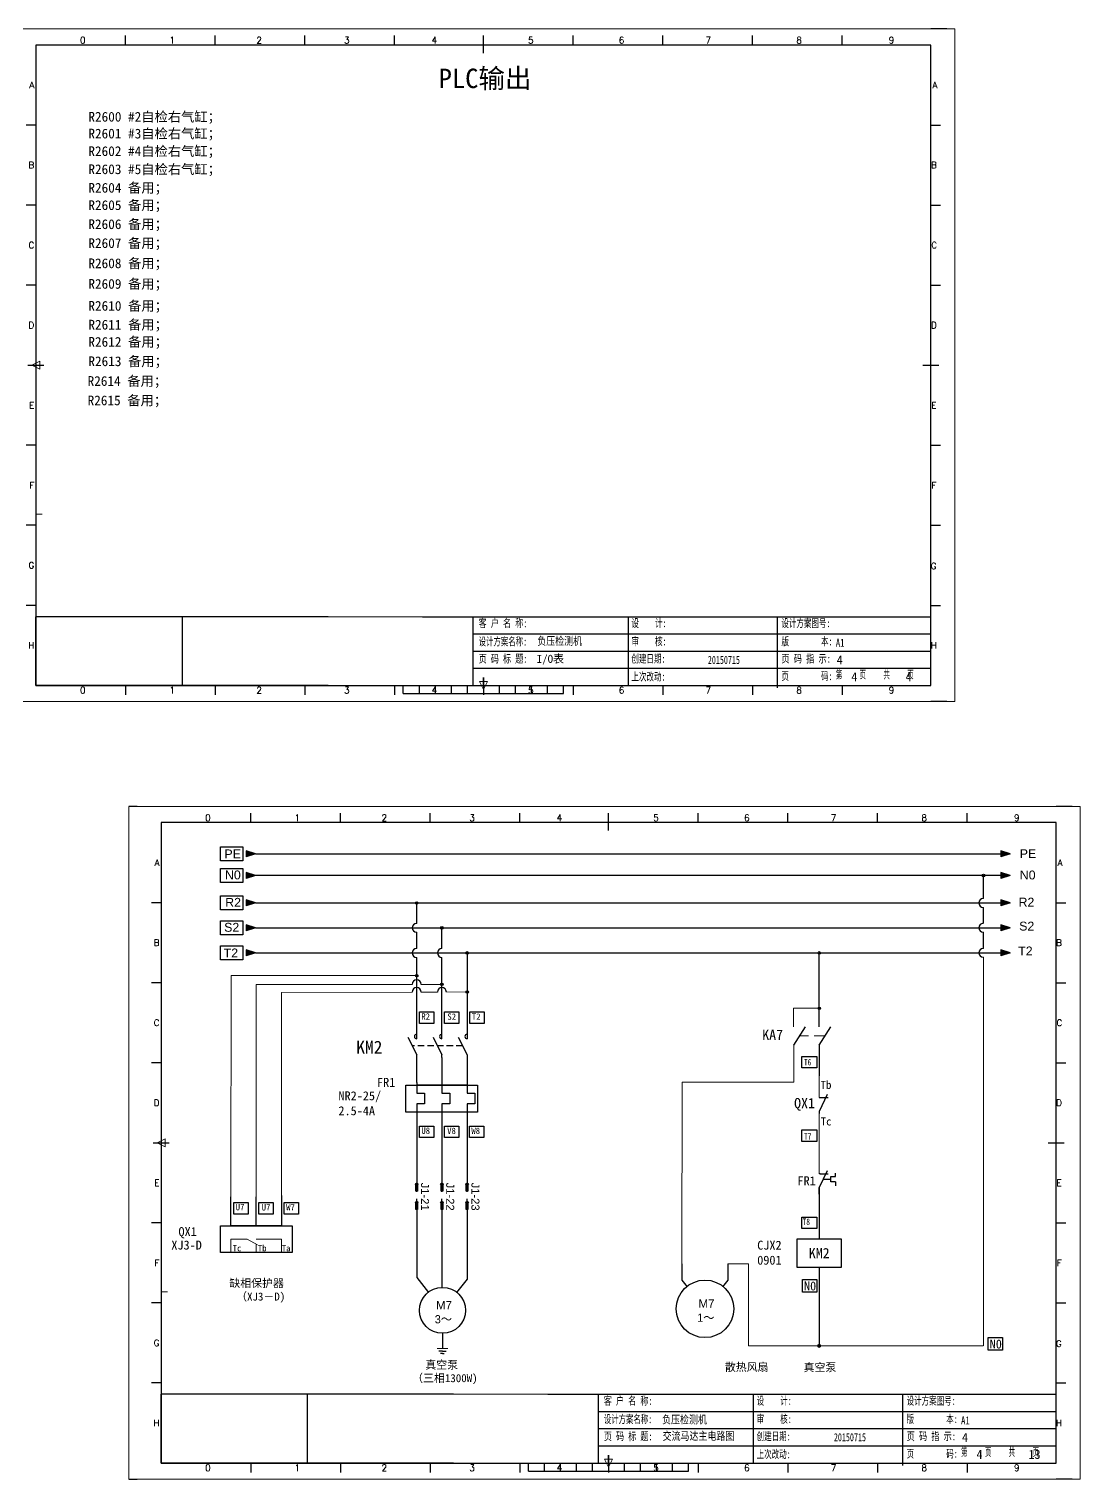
# Model space of a CAD drawing. Extents: x 2511 to 8703, y -745 to 3310.
# Drawn here: x 3795 to 4123.2, y 274.8 to 727.7 of the extents above; entities that cross this region are included whole.
import ezdxf
from ezdxf.enums import TextEntityAlignment as Align

# ---------------------------------------------------------------- set-up
doc = ezdxf.new("R2010")
doc.units = 0
doc.header["$MEASUREMENT"] = 0
doc.linetypes.add('ACISOWELD', pattern=[3, 2, -1])
for name, color, linetype in [('AE_BOR', 1, 'Continuous'), ('MISC', 2, 'Continuous'), ('RED_1.5mm^2', 1, 'Continuous'), ('RED_14_THHN', 20, 'Continuous'), ('SYMS', 7, 'Continuous')]:
    doc.layers.add(name, color=color, linetype=linetype)
doc.styles.add('Standard0.67', font='', dxfattribs={"width": 0.67})
doc.styles.add('Standard_0.8', font='', dxfattribs={"width": 0.8})
doc.styles.add('WD', font='romans.shx', dxfattribs={"bigfont": 'gbcbig.shx'})
doc.styles.add('样式 0', font='')
doc.styles.add('样式 2', font='NSimSun.ttf')
doc.styles.add('样式 8', font='arial.ttf')
doc.styles.add('汉字', font='NSimSun.ttf')
doc.styles.get('Standard0.67').set_extended_font_data('FangSong_GB2312')
doc.styles.get('Standard_0.8').set_extended_font_data('FangSong_GB2312')
doc.styles.get('样式 0').set_extended_font_data('KaiTi_GB2312')

# ---------------------------------------------------------------- blocks, each defined once
blk = doc.blocks.new('gb_a2_a')
for p, q in [((584, 410), (25, 410)), ((25, 410), (25, 10)), ((584, 10), (584, 410)), ((25, 10), (584, 10))]:
    blk.add_line(p, q)
at = {"lineweight": 9, "ltscale": 0.1}
blk.add_line((25, 116.86), (29, 116.86), dxfattribs=at)
at = {"layer": 'AE_BOR', "lineweight": 30}
for p, q in [((10, 420), (4.93, 420)), ((594, 420), (584, 420)), ((4.93, 0), (10, 0)), ((594, 0), (584, 0))]:
    blk.add_line(p, q, dxfattribs=at)
at = {"layer": 'AE_BOR', "color": 1, "lineweight": 15}
for p, q in [((4.93, 420), (598.93, 420)), ((4.93, 0), (4.93, 420)), ((598.93, 420), (598.93, 0)), ((22.5, 210), (27.5, 212.5)), ((27.5, 207.5), (22.5, 210)), ((27.5, 212.5), (27.5, 207.5)), ((304.5, 7.5), (302, 12.5)), ((302, 12.5), (307, 12.5)), ((307, 12.5), (304.5, 7.5)), ((598.93, 0), (4.93, 0))]:
    blk.add_line(p, q, dxfattribs=at)
at = {"layer": 'AE_BOR'}
for p, q in [((81, 410), (81, 416)), ((137, 410), (137, 416)), ((193, 410), (193, 416)), ((249, 410), (249, 416)), ((304.5, 410), (304.5, 416)), ((360.5, 410), (360.5, 416)), ((416.5, 410), (416.5, 416)), ((472.5, 410), (472.5, 416)), ((528.5, 410), (528.5, 416)), ((25, 360), (19, 360)), ((584, 360), (590, 360)), ((25, 310), (19, 310)), ((584, 310), (590, 310)), ((25, 260), (19, 260)), ((584, 260), (590, 260)), ((25, 160), (19, 160)), ((584, 160), (590, 160)), ((25, 110), (19, 110)), ((584, 110), (590, 110)), ((25, 60), (19, 60)), ((584, 60), (590, 60)), ((81, 10), (81, 4)), ((137, 10), (137, 4)), ((193, 10), (193, 4)), ((249, 10), (249, 4)), ((304.5, 10), (304.5, 4)), ((360.5, 10), (360.5, 4)), ((416.5, 10), (416.5, 4)), ((472.5, 10), (472.5, 4)), ((528.5, 10), (528.5, 4))]:
    blk.add_line(p, q, dxfattribs=at)
at = {"layer": 'AE_BOR', "color": 2, "lineweight": 30}
for p, q in [((304.5, 405), (304.5, 415)), ((20, 210), (30, 210)), ((579, 210), (589, 210)), ((254.5, 5), (254.5, 10)), ((264.5, 5), (264.5, 10)), ((274.5, 5), (274.5, 10)), ((284.5, 5), (284.5, 10)), ((294.5, 5), (294.5, 10)), ((304.5, 10), (304.5, 15)), ((304.5, 15), (304.5, 5)), ((304.5, 10), (304.5, 5)), ((314.5, 5), (314.5, 10)), ((324.5, 5), (324.5, 10)), ((334.5, 5), (334.5, 10)), ((344.5, 5), (344.5, 10)), ((354.5, 5), (354.5, 10)), ((254.5, 5), (354.5, 5))]:
    blk.add_line(p, q, dxfattribs=at)
at = {"layer": 'AE_BOR', "style": 'WD'}
for s, p in [('0', (54.27, 411)), ('1', (110.12, 411)), ('2', (164.42, 411)), ('3', (219.22, 411)), ('4', (273.82, 411)), ('5', (334.12, 411)), ('6', (390.81, 411)), ('7', (445.01, 411)), ('8', (501.67, 411)), ('9', (559.4, 411)), ('0', (54.27, 5)), ('1', (110.12, 5)), ('2', (164.42, 5)), ('3', (219.22, 5)), ('4', (273.82, 5)), ('5', (334.12, 5)), ('6', (390.81, 5)), ('7', (445.01, 5)), ('8', (501.67, 5)), ('9', (559.4, 5))]:
    blk.add_text(s, height=4, dxfattribs=at).set_placement(p, align=Align.CENTER)
for s, p in [('A', (24, 385)), ('A', (588.05, 385)), ('B', (24, 335)), ('B', (587.67, 335)), ('C', (24, 285)), ('C', (587.86, 285)), ('D', (24, 235)), ('D', (587.67, 235)), ('E', (24, 185)), ('E', (587.48, 185)), ('F', (24, 135)), ('F', (587.48, 135)), ('F', (587.48, 135)), ('G', (24, 85)), ('G', (587.48, 84.56)), ('H', (24, 35)), ('H', (587.67, 35))]:
    blk.add_text(s, height=4, dxfattribs=at).set_placement(p, align=Align.MIDDLE_RIGHT)
blk = doc.blocks.new('WDDOT')
blk.add_hatch(color=256).paths.add_polyline_path([(0.5, 0, 1), (-0.5, 0, 1)])
blk.add_circle((0, 0), 0.5)

msp = doc.modelspace()

# ---------------------------------------------------------------- hatches: boundary and pattern name
for points in [[(3865.68, 463.3), (3862.77, 464.23), (3862.77, 462.36)], [(4101.39, 463.3), (4098.47, 464.23), (4098.47, 462.36)], [(3865.68, 454.73), (3862.77, 455.66), (3862.77, 453.79)], [(4101.39, 454.73), (4098.47, 455.67), (4098.47, 453.8)], [(3865.68, 446.97), (3862.77, 447.91), (3862.77, 446.04)], [(4101.39, 446.94), (4098.47, 447.87), (4098.47, 446)], [(3865.68, 439.14), (3862.77, 440.07), (3862.77, 438.2)], [(4101.39, 439.14), (4098.47, 440.08), (4098.47, 438.21)]]:
    msp.add_hatch(color=256).paths.add_polyline_path(points)
h = msp.add_hatch(color=256)
edge = h.paths.add_edge_path()
edge.add_arc((4093.04, 463.28), 0.393, 0, 360)
h = msp.add_hatch(color=256)
edge = h.paths.add_edge_path()
edge.add_arc((3916.06, 454.7), 0.393, 0, 360)
h = msp.add_hatch(color=256)
edge = h.paths.add_edge_path()
edge.add_arc((3923.93, 446.94), 0.393, 0, 360)
h = msp.add_hatch(color=256)
edge = h.paths.add_edge_path()
edge.add_arc((3931.81, 439.11), 0.393, 0, 360)
h = msp.add_hatch(color=256)
edge = h.paths.add_edge_path()
edge.add_arc((4041.78, 439.11), 0.393, 0, 360)
h = msp.add_hatch(color=256)
edge = h.paths.add_edge_path()
edge.add_arc((3916.08, 432.02), 0.393, 0, 360)
h = msp.add_hatch(color=256)
edge = h.paths.add_edge_path()
edge.add_arc((3923.93, 429.29), 0.393, 0, 360)
h = msp.add_hatch(color=256)
edge = h.paths.add_edge_path()
edge.add_arc((3931.81, 426.92), 0.393, 0, 360)
h = msp.add_hatch(color=256)
edge = h.paths.add_edge_path()
edge.add_arc((4041.78, 421.82), 0.393, 0, 360)
at = {"lineweight": 0}
h = msp.add_hatch(color=256, dxfattribs=at)
edge = h.paths.add_edge_path()
edge.add_arc((4041.78, 316.39), 0.5, 0, 360)
at = {"layer": 'MISC'}
for points in [[(3865.68, 470.06), (3862.77, 471), (3862.77, 469.12)], [(4101.39, 470.06), (4098.47, 471), (4098.47, 469.13)]]:
    msp.add_hatch(color=256, dxfattribs=at).paths.add_polyline_path(points)
at = {"layer": 'RED_1.5mm^2'}
h = msp.add_hatch(dxfattribs=at)
h.set_pattern_fill('ANGLE', color=2, scale=0.1715, angle=-180)
h.set_pattern_definition([(180, (3358.2291, -265.2575), (-4e-16, -1.1979275), [0.87122, -0.3267075]), (270, (3358.2291, -265.2575), (1.1979275, -5e-16), [0.87122, -0.3267075])])
h.paths.add_polyline_path([(3915.79, 364.7), (3916.33, 364.7), (3916.33, 366.86), (3915.79, 366.86)])
h = msp.add_hatch(color=2, dxfattribs=at)
h.dxf.hatch_style = 1
h.paths.add_polyline_path([(3915.79, 364.7), (3916.33, 364.7), (3916.33, 366.86), (3915.79, 366.86)])
h = msp.add_hatch(dxfattribs=at)
h.set_pattern_fill('ANGLE', color=2, scale=0.1715, angle=-180)
h.set_pattern_definition([(180, (3366.1037, -265.2575), (-4e-16, -1.1979275), [0.87122, -0.3267075]), (270, (3366.1037, -265.2575), (1.1979275, -5e-16), [0.87122, -0.3267075])])
h.paths.add_polyline_path([(3923.66, 364.7), (3924.21, 364.7), (3924.21, 366.86), (3923.66, 366.86)])
h = msp.add_hatch(color=2, dxfattribs=at)
h.dxf.hatch_style = 1
h.paths.add_polyline_path([(3923.66, 364.7), (3924.21, 364.7), (3924.21, 366.86), (3923.66, 366.86)])
h = msp.add_hatch(dxfattribs=at)
h.set_pattern_fill('ANGLE', color=2, scale=0.1715, angle=-180)
h.set_pattern_definition([(180, (3373.9783, -265.2575), (-4e-16, -1.1979275), [0.87122, -0.3267075]), (270, (3373.9783, -265.2575), (1.1979275, -5e-16), [0.87122, -0.3267075])])
h.paths.add_polyline_path([(3931.54, 364.7), (3932.08, 364.7), (3932.08, 366.86), (3931.54, 366.86)])
h = msp.add_hatch(color=2, dxfattribs=at)
h.dxf.hatch_style = 1
h.paths.add_polyline_path([(3931.54, 364.7), (3932.08, 364.7), (3932.08, 366.86), (3931.54, 366.86)])
h = msp.add_hatch(dxfattribs=at)
h.set_pattern_fill('ANGLE', color=2, scale=0.1715, angle=-180)
h.set_pattern_definition([(180, (3358.2307, -270.9742), (-4e-16, -1.1979275), [0.87122, -0.3267075]), (270, (3358.2307, -270.9742), (1.1979275, -5e-16), [0.87122, -0.3267075])])
h.paths.add_polyline_path([(3915.79, 358.99), (3916.33, 358.99), (3916.33, 361.15), (3915.79, 361.15)])
h = msp.add_hatch(color=2, dxfattribs=at)
h.dxf.hatch_style = 1
h.paths.add_polyline_path([(3915.79, 358.99), (3916.33, 358.99), (3916.33, 361.15), (3915.79, 361.15)])
h = msp.add_hatch(dxfattribs=at)
h.set_pattern_fill('ANGLE', color=2, scale=0.1715, angle=-180)
h.set_pattern_definition([(180, (3366.1053, -270.9742), (-4e-16, -1.1979275), [0.87122, -0.3267075]), (270, (3366.1053, -270.9742), (1.1979275, -5e-16), [0.87122, -0.3267075])])
h.paths.add_polyline_path([(3923.66, 358.99), (3924.21, 358.99), (3924.21, 361.15), (3923.66, 361.15)])
h = msp.add_hatch(color=2, dxfattribs=at)
h.dxf.hatch_style = 1
h.paths.add_polyline_path([(3923.66, 358.99), (3924.21, 358.99), (3924.21, 361.15), (3923.66, 361.15)])
h = msp.add_hatch(dxfattribs=at)
h.set_pattern_fill('ANGLE', color=2, scale=0.1715, angle=-180)
h.set_pattern_definition([(180, (3373.98, -270.9742), (-4e-16, -1.1979275), [0.87122, -0.3267075]), (270, (3373.98, -270.9742), (1.1979275, -5e-16), [0.87122, -0.3267075])])
h.paths.add_polyline_path([(3931.54, 358.99), (3932.08, 358.99), (3932.08, 361.15), (3931.54, 361.15)])
h = msp.add_hatch(color=2, dxfattribs=at)
h.dxf.hatch_style = 1
h.paths.add_polyline_path([(3931.54, 358.99), (3932.08, 358.99), (3932.08, 361.15), (3931.54, 361.15)])

# ---------------------------------------------------------------- linework, layer by layer
at = {"color": 0, "ltscale": 2}
for p, q in [((3797.14, 522.66), (3797.14, 544.1)), ((3888.45, 544.1), (3797.14, 544.1)), ((3917.91, 544.1), (4076.64, 544.1)), ((3933.61, 544.1), (3933.61, 522.66)), ((3982.17, 522.39), (3982.17, 544.1)), ((4028.75, 521.9), (4028.75, 544.1)), ((4076.64, 522.66), (4076.64, 544.1)), ((4046.64, 528.02), (4076.64, 528.02)), ((3888.45, 522.66), (3797.14, 522.66)), ((4046.64, 522.66), (4076.64, 522.66)), ((3916.06, 454.7), (3915.66, 454.7)), ((3923.93, 446.94), (3923.54, 446.94)), ((3916.06, 412.28), (3916.06, 437.71)), ((3923.93, 412.28), (3923.93, 437.71)), ((3931.81, 439.11), (3931.41, 439.11)), ((3931.81, 439.1), (3931.81, 412.28)), ((4041.78, 415.99), (4041.78, 439.14)), ((3916.08, 432.02), (3915.69, 432.02)), ((3923.93, 429.29), (3923.54, 429.29)), ((3931.81, 426.92), (3931.42, 426.92)), ((4041.78, 410.32), (4041.78, 400.77)), ((3916.06, 406.8), (3916.06, 407.31)), ((3916.06, 398.62), (3916.06, 406.8)), ((3923.93, 406.8), (3923.93, 407.31)), ((3923.93, 406.48), (3923.93, 406.8)), ((3923.93, 406.49), (3923.93, 395.28)), ((3931.81, 407.32), (3931.81, 406.8)), ((3931.81, 406.8), (3931.81, 395.28)), ((3916.06, 398.62), (3916.06, 395.28)), ((3931.81, 397.81), (3916.06, 397.81)), ((3916.06, 391.98), (3916.06, 375.23)), ((3923.93, 391.98), (3923.93, 375.23)), ((3931.81, 391.98), (3931.81, 375.23)), ((4041.78, 389.6), (4041.78, 388.98)), ((3916.06, 375.23), (3916.06, 368.52)), ((3923.93, 375.23), (3923.93, 368.52)), ((3931.81, 375.23), (3931.81, 368.52)), ((4042.01, 370.11), (4041.78, 370.11)), ((4043, 368.44), (4045.37, 368.44)), ((3858.07, 353.88), (3858.07, 362.88)), ((3865.94, 353.88), (3865.94, 362.88)), ((3873.82, 363.39), (3873.82, 353.88)), ((4041.78, 365.81), (4041.78, 365.19)), ((4041.78, 363.77), (4041.78, 365.81)), ((3873.82, 353.88), (3858.07, 353.88)), ((3916.06, 357.67), (3916.06, 337.69)), ((3923.93, 357.67), (3923.93, 334.66)), ((3931.81, 357.67), (3931.81, 337.22)), ((3836.24, 279.8), (3836.24, 301.25)), ((3927.54, 301.25), (3836.24, 301.25)), ((3957, 301.25), (4115.74, 301.25)), ((3972.7, 301.25), (3972.7, 279.8)), ((4021.27, 279.54), (4021.27, 301.25)), ((4067.85, 279.05), (4067.85, 301.25)), ((4115.74, 279.8), (4115.74, 301.25)), ((4085.74, 285.17), (4115.74, 285.17)), ((3927.54, 279.8), (3836.24, 279.8)), ((4085.74, 279.8), (4115.74, 279.8))]:
    msp.add_line(p, q, dxfattribs=at)
at = {"color": 0}
for p, q in [((3842.79, 544.1), (3842.79, 522.66)), ((4101.39, 463.3), (3865.68, 463.3)), ((4093.03, 456.12), (4093.03, 463.28)), ((3916.06, 448.33), (3916.06, 454.7)), ((4093.03, 448.35), (4093.03, 453.33)), ((3916.06, 440.5), (3916.06, 445.54)), ((3923.93, 440.5), (3923.93, 446.94)), ((4093.03, 440.52), (4093.03, 445.57)), ((3881.89, 301.25), (3881.89, 279.8))]:
    msp.add_line(p, q, dxfattribs=at)
at = {"lineweight": 9, "ltscale": 0.1}
for p, q in [((3888.45, 544.1), (3917.91, 544.1)), ((3888.45, 522.66), (3917.91, 522.66)), ((3916.55, 522.66), (3916.55, 522.66)), ((3916.55, 522.66), (3916.55, 522.66)), ((3927.54, 301.25), (3957, 301.25)), ((4016.5, 301.23), (4045.96, 301.23)), ((3927.54, 279.8), (3957, 279.8)), ((3955.64, 279.8), (3955.64, 279.8)), ((3955.64, 279.8), (3955.64, 279.8))]:
    msp.add_line(p, q, dxfattribs=at)
for p, q in [((3933.61, 538.74), (3977.86, 538.74)), ((3977.86, 538.74), (4046.64, 538.74)), ((4046.64, 538.74), (4076.64, 538.74)), ((3933.61, 533.38), (3977.86, 533.38)), ((3977.86, 533.38), (4046.64, 533.38)), ((4046.64, 533.38), (4076.64, 533.38)), ((3933.61, 528.02), (3977.86, 528.02)), ((3977.86, 528.02), (4046.64, 528.02)), ((3917.91, 522.66), (3977.86, 522.66)), ((3917.91, 522.66), (3977.86, 522.66)), ((3977.86, 522.66), (4046.64, 522.66)), ((3865.68, 463.3), (3862.77, 464.23)), ((3862.77, 464.23), (3862.77, 462.36)), ((3865.68, 463.3), (3862.77, 462.36)), ((4101.39, 463.3), (4098.47, 464.23)), ((4098.47, 464.23), (4098.47, 462.36)), ((4101.39, 463.3), (4098.47, 462.36)), ((3865.68, 454.73), (3862.77, 455.66)), ((3862.77, 455.66), (3862.77, 453.79)), ((3865.68, 454.73), (3862.77, 453.79)), ((3865.68, 454.73), (4101.39, 454.73)), ((4101.39, 454.73), (4098.47, 455.67)), ((4098.47, 455.67), (4098.47, 453.8)), ((4101.39, 454.73), (4098.47, 453.8)), ((3865.68, 446.97), (3862.77, 447.91)), ((3862.77, 447.91), (3862.77, 446.04)), ((3865.68, 446.97), (3862.77, 446.04)), ((3865.68, 446.97), (4101.28, 446.97)), ((4101.39, 446.94), (4098.47, 447.87)), ((4098.47, 447.87), (4098.47, 446)), ((4101.39, 446.94), (4098.47, 446)), ((3865.68, 439.14), (3862.77, 440.07)), ((3862.77, 440.07), (3862.77, 438.2)), ((4101.39, 439.14), (4098.47, 440.08)), ((4098.47, 440.08), (4098.47, 438.21)), ((3865.68, 439.14), (3862.77, 438.2)), ((3865.68, 439.14), (4101.38, 439.14)), ((4101.39, 439.14), (4098.47, 438.21)), ((3913.28, 412.82), (3916.06, 407.31)), ((3921.16, 412.82), (3923.93, 407.31)), ((3929.03, 412.82), (3931.81, 407.31)), ((4033.8, 410.32), (4037.46, 415.99)), ((4041.78, 410.32), (4045.43, 415.99)), ((3916.06, 395.28), (3918.51, 395.28)), ((3918.51, 395.28), (3918.51, 391.98)), ((3923.93, 395.28), (3926.39, 395.28)), ((3926.39, 395.28), (3926.39, 391.98)), ((3931.81, 395.28), (3934.26, 395.28)), ((3934.26, 395.28), (3934.26, 391.98)), ((4044.23, 394.85), (4041.78, 389.6)), ((3918.51, 391.98), (3916.06, 391.98)), ((3926.39, 391.98), (3923.93, 391.98)), ((3934.26, 391.98), (3931.81, 391.98)), ((4041.78, 393.9), (4044.6, 393.9)), ((4044.23, 371.06), (4041.78, 365.81)), ((4042.01, 370.11), (4044.6, 370.11)), ((4045.37, 367.61), (4045.37, 369.26)), ((4045.37, 369.26), (4046.81, 369.26)), ((4046.84, 367.61), (4045.37, 367.61)), ((4041.78, 365.81), (4041.78, 354.81)), ((4041.78, 365.81), (4041.78, 361.4)), ((4041.78, 365.19), (4041.78, 349.81)), ((4046.84, 366.34), (4046.84, 366.35)), ((4041.78, 340.81), (4041.78, 316.39)), ((3924.12, 320.29), (3924.12, 315.59)), ((3924.12, 314.72), (3922.99, 314.72)), ((3924.12, 314.03), (3923.54, 314.03)), ((3924.12, 314.72), (3925.24, 314.72)), ((3924.12, 314.03), (3924.69, 314.03)), ((3972.7, 295.89), (4016.95, 295.89)), ((4016.95, 295.89), (4085.74, 295.89)), ((4085.74, 295.89), (4115.74, 295.89)), ((3972.7, 290.53), (4016.95, 290.53)), ((4016.95, 290.53), (4085.74, 290.53)), ((4085.74, 290.53), (4115.74, 290.53)), ((3972.7, 285.17), (4016.95, 285.17)), ((4016.95, 285.17), (4085.74, 285.17)), ((3957, 279.8), (4016.95, 279.8)), ((3957, 279.8), (4016.95, 279.8)), ((4016.95, 279.8), (4085.74, 279.8))]:
    msp.add_line(p, q)
at = {"lineweight": 0}
for p, q in [((4093.03, 437.73), (4093.03, 316.44)), ((3858.12, 432.02), (3858.07, 362.88)), ((3916.08, 432.02), (3858.12, 432.02)), ((3858.12, 432.02), (3858.12, 432.02)), ((3865.94, 429.29), (3865.94, 362.88)), ((3865.94, 426.76), (3865.94, 429.29)), ((3865.94, 429.29), (3914.67, 429.29)), ((3873.82, 426.76), (3914.67, 426.88)), ((3873.82, 426.76), (3873.82, 362.88)), ((3923.93, 429.29), (3917.45, 429.29)), ((3922.54, 426.9), (3917.45, 426.88)), ((3931.81, 426.92), (3925.33, 426.9)), ((4033.74, 421.82), (4041.87, 421.82)), ((4033.74, 421.82), (4033.74, 415.99)), ((4035.74, 413.19), (4038.39, 413.19)), ((4040.22, 413.19), (4043.68, 413.19)), ((4033.8, 410.32), (4033.8, 398.76)), ((3998.91, 341.96), (3999.01, 398.76)), ((4033.8, 398.76), (3999.01, 398.76)), ((4041.78, 393.9), (4041.78, 394.65)), ((3858.07, 345.5), (3858.07, 349.69)), ((3858.07, 349.69), (3863.07, 349.69)), ((3863.07, 349.69), (3866.36, 347.91)), ((3873.82, 349.69), (3865.94, 349.69)), ((3873.82, 345.5), (3873.82, 349.69)), ((3865.94, 345.5), (3865.94, 348.13)), ((4013.26, 341.96), (4019.63, 341.96)), ((4019.63, 341.96), (4019.63, 316.39)), ((3924.12, 315.59), (3922.43, 315.59)), ((3924.12, 315.59), (3925.81, 315.59)), ((4092.99, 316.39), (4019.72, 316.39))]:
    msp.add_line(p, q, dxfattribs=at)
at = {"linetype": 'ACISOWELD'}
msp.add_line((3930.42, 410.07), (3914.67, 410.07), dxfattribs=at)
at = {"linetype": 'Continuous', "lineweight": 0}
for p, q in [((4041.78, 400.77), (4041.78, 394.65)), ((4041.78, 388.98), (4041.78, 370.11))]:
    msp.add_line(p, q, dxfattribs=at)
at = {"ltscale": 2}
for p, q in [((4046.81, 369.26), (4046.81, 370.36)), ((4046.84, 367.61), (4046.84, 366.35)), ((3998.91, 341.96), (3998.91, 336.93)), ((4013.26, 341.96), (4013.26, 336.94)), ((3916.06, 337.69), (3919.71, 333)), ((3931.81, 337.22), (3928.53, 333)), ((3998.91, 337.72), (3998.91, 337.72)), ((3998.91, 336.93), (4000.56, 334.85)), ((4013.26, 336.94), (4011.59, 334.85)), ((4013.25, 336.93), (4013.25, 336.93)), ((3929.86, 334.66), (3929.86, 334.66))]:
    msp.add_line(p, q, dxfattribs=at)
at = {"color": 2}
for p, q in [((3916.06, 364.48), (3916.06, 364.7)), ((3923.93, 364.48), (3923.93, 364.7)), ((3931.81, 364.48), (3931.81, 364.7)), ((3916.06, 361.45), (3916.06, 362.28)), ((3923.94, 361.45), (3923.94, 362.28)), ((3931.81, 361.45), (3931.81, 362.28))]:
    msp.add_line(p, q, dxfattribs=at)
at = {"color": 1, "lineweight": -3}
for points in [[(3854.82, 472.24), (3861.76, 472.24), (3861.76, 467.89), (3854.82, 467.89)], [(3854.82, 465.47), (3861.76, 465.47), (3861.76, 461.12), (3854.82, 461.12)], [(3854.82, 456.91), (3861.76, 456.91), (3861.76, 452.55), (3854.82, 452.55)], [(3854.82, 449.11), (3861.76, 449.11), (3861.76, 444.76), (3854.82, 444.76)], [(3854.82, 441.31), (3861.76, 441.31), (3861.76, 436.96), (3854.82, 436.96)]]:
    msp.add_lwpolyline(points, close=True, dxfattribs=at)
at = {"color": 1, "ltscale": 2}
for points in [[(3916.92, 420.7), (3921.38, 420.7), (3921.38, 417.11), (3916.92, 417.11)], [(3924.79, 420.7), (3929.25, 420.7), (3929.25, 417.11), (3924.79, 417.11)], [(3932.69, 420.7), (3937.16, 420.7), (3937.16, 417.11), (3932.69, 417.11)], [(4036.3, 406.79), (4040.98, 406.79), (4040.98, 403.22), (4036.3, 403.22)], [(3916.92, 385.04), (3921.38, 385.04), (3921.38, 381.44), (3916.92, 381.44)], [(3924.73, 385.04), (3929.19, 385.04), (3929.19, 381.44), (3924.73, 381.44)], [(3932.53, 385.04), (3936.99, 385.04), (3936.99, 381.44), (3932.53, 381.44)], [(4036.3, 383.83), (4040.98, 383.83), (4040.98, 380.26), (4036.3, 380.26)], [(3858.93, 361.16), (3863.39, 361.16), (3863.39, 357.56), (3858.93, 357.56)], [(3866.8, 361.16), (3871.26, 361.16), (3871.26, 357.56), (3866.8, 357.56)], [(3874.7, 361.16), (3879.17, 361.16), (3879.17, 357.56), (3874.7, 357.56)], [(4036.3, 356.59), (4040.98, 356.59), (4040.98, 353.02), (4036.3, 353.02)], [(4036.51, 337.08), (4040.98, 337.08), (4040.98, 333.19), (4036.51, 333.19)], [(4094.5, 318.95), (4098.96, 318.95), (4098.96, 315.06), (4094.5, 315.06)]]:
    msp.add_lwpolyline(points, close=True, dxfattribs=at)
at = {"color": 0, "ltscale": 2}
for points in [[(3912.62, 397.81), (3935.01, 397.81), (3935.01, 389.42), (3912.62, 389.42)], [(3854.75, 353.88), (3877.14, 353.88), (3877.14, 345.5), (3854.75, 345.5)]]:
    msp.add_lwpolyline(points, close=True, dxfattribs=at)
at = {"color": 2}
for points in [[(3916.33, 364.7), (3915.79, 364.7), (3915.79, 366.86), (3916.33, 366.86)], [(3924.21, 364.7), (3923.66, 364.7), (3923.66, 366.86), (3924.21, 366.86)], [(3932.08, 364.7), (3931.54, 364.7), (3931.54, 366.86), (3932.08, 366.86)], [(3916.33, 358.99), (3915.79, 358.99), (3915.79, 361.15), (3916.33, 361.15)], [(3924.21, 358.99), (3923.66, 358.99), (3923.66, 361.15), (3924.21, 361.15)], [(3932.08, 358.99), (3931.54, 358.99), (3931.54, 361.15), (3932.08, 361.15)]]:
    msp.add_lwpolyline(points, close=True, dxfattribs=at)
msp.add_lwpolyline([(4034.91, 349.81), (4048.64, 349.81), (4048.64, 340.81), (4034.91, 340.81)], close=True)
for centre, radius in [((4093.04, 463.28), 0.393), ((3916.06, 454.7), 0.393), ((3923.93, 446.94), 0.393), ((3931.81, 439.11), 0.393), ((4041.78, 439.11), 0.393), ((3916.08, 432.02), 0.393), ((3923.93, 429.29), 0.393), ((3931.81, 426.92), 0.393), ((4041.78, 421.82), 0.393), ((4006.08, 327.95), 8.98), ((3924.12, 327.48), 7.18)]:
    msp.add_circle(centre, radius)
at = {"lineweight": 0}
msp.add_circle((4041.78, 316.39), 0.5, dxfattribs=at)
at = {"color": 0, "ltscale": 2}
for centre, start, end in [((4093.03, 454.72), 90, 270), ((3916.06, 446.94), 90, 270), ((4093.03, 446.96), 90, 270), ((3916.06, 439.11), 90, 270), ((3923.93, 439.11), 90, 270), ((4093.03, 439.13), 90, 270), ((3916.06, 429.29), 0, 180), ((3916.06, 426.88), 0, 180), ((3923.93, 426.9), 0, 180)]:
    msp.add_arc(centre, 1.39, start, end, dxfattribs=at)
for centre in [(3916.06, 412.99), (3923.93, 412.99), (3931.81, 412.99)]:
    msp.add_arc(centre, 0.703, 90, 270)
at = {"color": 2}
for centre in [(3916.06, 366.66), (3923.93, 366.66), (3931.81, 366.66), (3916.06, 360.94), (3923.94, 360.94), (3931.81, 360.94)]:
    msp.add_arc(centre, 0.507, 0, 180, dxfattribs=at)
at = {"layer": 'MISC'}
for p, q in [((3865.68, 470.06), (3862.77, 471)), ((3862.77, 471), (3862.77, 469.12)), ((4101.39, 470.06), (4098.47, 471)), ((4098.47, 471), (4098.47, 469.13)), ((3865.68, 470.06), (3862.77, 469.12)), ((3865.68, 470.06), (4101.39, 470.06)), ((4101.39, 470.06), (4098.47, 469.13))]:
    msp.add_line(p, q, dxfattribs=at)
at = {"layer": 'RED_14_THHN', "color": 2}
for p, q in [((3916.06, 368.52), (3916.06, 367.17)), ((3923.93, 368.52), (3923.93, 367.17)), ((3931.81, 368.52), (3931.81, 367.17)), ((3916.06, 358.99), (3916.06, 357.67)), ((3923.93, 358.99), (3923.93, 357.67)), ((3931.81, 358.99), (3931.81, 357.67))]:
    msp.add_line(p, q, dxfattribs=at)

# ---------------------------------------------------------------- block references
at = {"xscale": 0.5, "yscale": 0.5, "zscale": 0.5}
for p in [(3784.64, 517.66), (3823.74, 274.8)]:
    msp.add_blockref('gb_a2_a', p, dxfattribs=at)
at = {"layer": 'SYMS', "color": 0, "lineweight": -3, "xscale": 0.5, "yscale": 0.5, "zscale": 0.5}
for p in [(4093.04, 463.28), (4041.78, 439.11), (4041.78, 421.82)]:
    msp.add_blockref('WDDOT', p, dxfattribs=at)
at = {"layer": 'SYMS', "lineweight": -3, "xscale": 0.5, "yscale": 0.5, "zscale": 0.5}
for p in [(4093.04, 463.28), (3916.06, 454.7), (3923.93, 446.94), (3931.81, 439.11), (4041.78, 439.11), (3916.08, 432.02), (3923.93, 429.29), (3931.81, 426.92), (4041.78, 421.82)]:
    msp.add_blockref('WDDOT', p, dxfattribs=at)

# ---------------------------------------------------------------- texts
at = {"attachment_point": 1}
for s, insert, char_height, width, style in [('{\\C7;PLC输出}', (3922.93, 715.28), 6.075, 719.8348, '汉字'), ('R2600 #2自检右气缸；', (3813.53, 701.77), 3.0375, 359.9174, '汉字'), ('R2601 #3自检右气缸；', (3813.53, 696.52), 3.0375, 359.9174, '汉字'), ('R2602 #4自检右气缸；', (3813.53, 691.03), 3.0375, 359.9174, '汉字'), ('R2603 #5自检右气缸；', (3813.53, 685.38), 3.0375, 359.9174, '汉字'), ('R2604 备用；', (3813.53, 679.59), 3.038, 359.9174, '汉字'), ('R2605 备用；', (3813.53, 674.17), 3.038, 359.9174, '汉字'), ('R2606 备用；', (3813.53, 668.22), 3.038, 359.9174, '汉字'), ('R2607 备用；', (3813.53, 662.31), 3.038, 359.9174, '汉字'), ('R2608 备用；', (3813.53, 656), 3.038, 359.9174, '汉字'), ('R2609 备用；', (3813.53, 649.58), 3.038, 359.9174, '汉字'), ('R2610 备用；', (3813.53, 642.72), 3.038, 359.9174, '汉字'), ('R2611 备用；', (3813.53, 636.84), 3.038, 359.9174, '汉字'), ('R2612 备用；', (3813.53, 631.47), 3.038, 359.9174, '汉字'), ('R2613 备用；', (3813.53, 625.41), 3.038, 359.9174, '汉字'), ('R2614 备用；', (3813.29, 619.25), 3.038, 359.9174, '汉字'), ('R2615 备用；', (3813.29, 613.19), 3.038, 359.9174, '汉字'), ('N0', (3856.18, 464.85), 2.772, 4.9667, '样式 8'), ('N0', (4104.38, 464.83), 2.772, 4.9667, '样式 8'), ('R2', (3856.25, 456.29), 2.772, 4.9667, '样式 8'), ('R2', (4104.01, 456.36), 2.772, 15.2743, '样式 8'), ('S2', (3855.92, 448.49), 2.772, 4.9667, '样式 8'), ('S2', (4104.2, 448.87), 2.772, 19.4369, '样式 8'), ('T2', (3855.77, 440.48), 2.772, 4.9667, '样式 8'), ('T2', (4103.89, 441.1), 2.772, 15.2743, '样式 8'), ('\\pi-0.08632;KA7', (4024.05, 415.13), 3.185, 7.1073, '样式 0'), ('\\pi1.768;Tb', (4040.42, 399.15), 2.5, 7.1073, '样式 0'), ('\\pi-0.010492;QX1', (4033.94, 393.79), 3.185, 7.1073, '样式 0'), ('\\pi1.768;Tc', (4040.45, 387.73), 2.5, 7.1073, '样式 0'), ('\\pi0.45543;KM2', (4038.06, 346.95), 3.185, 7.3162, '样式 2'), ('{\\C2;M7}', (4004.08, 330.87), 2.56, 8.7428, '样式 8'), ('{\\C2;M7}', (3922.12, 330.39), 2.56, 8.7428, '样式 8'), ('{\\fAIGDT|b0|i0|c2|p2;\\C2;1\\fSimSun|b0|i0|c134|p2;～}', (4003.66, 326.46), 2.56, 9.8786, '样式 8'), ('{\\fAIGDT|b0|i0|c2|p2;\\C2;3\\fSimSun|b0|i0|c134|p2;～}', (3921.7, 325.98), 2.56, 9.8786, '样式 8')]:
    msp.add_mtext(s, dxfattribs=dict(at, insert=insert, char_height=char_height, width=width, style=style))
at = {"color": 0, "ltscale": 2, "char_height": 2.5, "attachment_point": 1}
for s, insert, width, style in [('{\\fSimSun|b0|i0|c134|p2;\\W0.72;客 户 名 称:}', (3935.41, 543.34), 16.2477, 'Standard0.67'), ('{\\fSimSun|b0|i0|c134|p2;设    计:}', (3983.12, 543.34), 12.0312, 'Standard0.67'), ('{\\fSimSun|b0|i0|c134|p2;设计方案图号:}', (4029.96, 543.34), 15.1644, 'Standard0.67'), ('{\\fSimSun|b0|i0|c134|p2;\\W0.66;设计方案名称:}', (3935.41, 537.61), 15.1234, 'Standard0.67'), ('{\\fSimSun|b0|i0|c134|p2;负压检测机}', (3953.7, 537.77), 33.9078, 'Standard_0.8'), ('{\\fSimSun|b0|i0|c134|p2;审    核:}', (3983.12, 537.66), 12.0312, 'Standard0.67'), ('{\\fSimSun|b0|i0|c134|p2;版        本:}', (4029.96, 537.66), 16.8498, 'Standard0.67'), ('{\\fSimSun|b0|i0|c134|p2;A1}', (4046.95, 537.22), 33.9078, 'Standard_0.8'), ('{\\fSimSun|b0|i0|c134|p2;\\W0.72;页 码 标 题:}', (3935.41, 532.24), 15.1234, 'Standard0.67'), ('{\\fSimSun|b0|i0|c134|p2;创建日期:}', (3983.12, 532.26), 12.0312, 'Standard0.67'), ('{\\fSimSun|b0|i0|c134|p2;20150715}', (4006.99, 531.86), 12.0312, 'Standard0.67'), ('{\\fSimSun|b0|i0|c134|p2;\\W0.73;页 码 指 示:}', (4029.96, 532.26), 16.1995, 'Standard0.67'), ('{\\fSimSun|b0|i0|c134|p2;上次改动:}', (3983.12, 526.66), 12.0312, 'Standard0.67'), ('{\\fSimSun|b0|i0|c134|p2;页        码:}', (4029.96, 526.81), 15.7258, 'Standard0.67'), ('{\\Fromans,gbcbig|c134;第}    {\\Fromans,gbcbig|c134;页}    {\\Fromans,gbcbig|c134;共}    {\\Fromans,gbcbig|c134;页}', (4046.95, 527.06), 33.9078, 'Standard_0.8'), ('{\\fSimSun|b0|i0|c134|p2;\\W0.72;客 户 名 称:}', (3974.5, 300.48), 16.2477, 'Standard0.67'), ('{\\fSimSun|b0|i0|c134|p2;设    计:}', (4022.22, 300.48), 12.0312, 'Standard0.67'), ('{\\fSimSun|b0|i0|c134|p2;设计方案图号:}', (4069.05, 300.48), 15.1644, 'Standard0.67'), ('{\\fSimSun|b0|i0|c134|p2;\\W0.66;设计方案名称:}', (3974.5, 294.75), 15.1234, 'Standard0.67'), ('{\\fSimSun|b0|i0|c134|p2;审    核:}', (4022.22, 294.81), 12.0312, 'Standard0.67'), ('{\\fSimSun|b0|i0|c134|p2;版        本:}', (4069.05, 294.81), 16.8498, 'Standard0.67'), ('{\\fSimSun|b0|i0|c134|p2;A1}', (4086.05, 294.37), 33.9078, 'Standard_0.8'), ('{\\fSimSun|b0|i0|c134|p2;\\W0.72;页 码 标 题:}', (3974.5, 289.39), 15.1234, 'Standard0.67'), ('{\\fSimSun|b0|i0|c134|p2;创建日期:}', (4022.22, 289.4), 12.0312, 'Standard0.67'), ('{\\fSimSun|b0|i0|c134|p2;20150715}', (4046.35, 289.1), 12.0312, 'Standard0.67'), ('{\\fSimSun|b0|i0|c134|p2;\\W0.73;页 码 指 示:}', (4069.05, 289.4), 16.1995, 'Standard0.67'), ('{\\fSimSun|b0|i0|c134|p2;上次改动:}', (4022.22, 283.81), 12.0312, 'Standard0.67'), ('{\\fSimSun|b0|i0|c134|p2;页        码:}', (4069.05, 283.96), 15.7258, 'Standard0.67'), ('{\\Fromans,gbcbig|c134;第}    {\\Fromans,gbcbig|c134;页}    {\\Fromans,gbcbig|c134;共}    {\\Fromans,gbcbig|c134;页}', (4086.05, 284.21), 33.9078, 'Standard_0.8')]:
    msp.add_mtext(s, dxfattribs=dict(at, insert=insert, width=width, style=style))
at = {"color": 7, "insert": (3953.55, 532.19), "char_height": 2.5, "attachment_point": 1}
msp.add_mtext_dynamic_manual_height_columns('{\\fSimSun|b0|i0|c134|p2;I/O表}', width=47.9244, gutter_width=12.5, heights=[0], dxfattribs=at)
at = {"color": 2, "char_height": 2.5, "attachment_point": 1, "rotation": 270, "style": '样式 8'}
for s, insert in [('J1-21', (3919.91, 367.35)), ('J1-22', (3927.78, 367.35)), ('J1-23', (3935.66, 367.35))]:
    msp.add_mtext_dynamic_manual_height_columns(s, width=11.5248, gutter_width=12.5, heights=[0], dxfattribs=dict(at, insert=insert))
at = {"char_height": 2.5, "attachment_point": 1}
for s, insert, width in [('\\pi2.782;{\\fSimSun|b0|i0|c134|p2;缺相保护器\\P\\pi4.9209;（XJ3－D)}', (3854.76, 337.2), 23.0501), ('\\pi6.3723;{\\fSimSun|b0|i0|c134|p2;真空泵\\P\\pi2.2542;（三相1300W)}', (3912.39, 311.72), 23.0501), ('{\\fSimSun|b0|i0|c134|p2;散热风扇}', (4012.3, 311.02), 47.4976), ('{\\fSimSun|b0|i0|c134|p2;真空泵}', (4036.89, 310.94), 47.4976)]:
    msp.add_mtext(s, dxfattribs=dict(at, insert=insert, width=width))
at = {"layer": 'MISC', "color": 0, "attachment_point": 1}
for s, insert, char_height, width, style in [('4', (4047.25, 532.04), 2.8, 3.07, '样式 0'), ('4', (4051.79, 526.76), 2.8, 3.07, '样式 0'), ('4', (4068.72, 526.76), 2.8, 3.07, '样式 0'), ('R2', (3917.52, 420.26), 2, 5.0168, '样式 0'), ('S2', (3925.64, 420.21), 2, 5.0168, '样式 0'), ('T2', (3933.29, 420.21), 2, 5.0168, '样式 0'), ('KM2', (3897.19, 411.67), 4, 5.0168, '样式 0'), ('\\pi-0.4481;{\\W0.7;T6}', (4037.46, 405.98), 2, 3.3188, '样式 0'), ('FR1', (3903.67, 400.08), 2.8, 5.0168, '样式 0'), ('NR2-25/\\P2.5-4A', (3891.62, 395.88), 2.8, 20.4679, '样式 0'), ('U8', (3917.52, 384.6), 2, 5.0168, '样式 0'), ('V8', (3925.58, 384.54), 2, 5.0168, '样式 0'), ('W8', (3933.13, 384.55), 2, 5.0168, '样式 0'), ('\\pi-0.4147;{\\W0.7;T7}', (4037.44, 382.79), 2, 3.3188, '样式 0'), ('FR1', (4034.97, 369.34), 2.8, 5.0168, '样式 0'), ('U7', (3859.53, 360.72), 2, 5.0168, '样式 0'), ('U7', (3867.65, 360.67), 2, 5.0168, '样式 0'), ('W7', (3875.3, 360.67), 2, 5.0168, '样式 0'), ('QX1', (3841.67, 353.47), 2.8, 5.0168, '样式 0'), ('\\pi-0.3814;{\\W0.7;T8}', (4036.97, 356.17), 2, 3.3188, '样式 0'), ('XJ3-D', (3839.44, 349.27), 2.8, 11.3499, '样式 0'), ('CJX2\\P0901', (4022.4, 349.22), 2.8, 7.9311, '样式 0'), ('Tc', (3858.58, 347.9), 2, 5.0168, '样式 0'), ('Tb', (3866.45, 347.9), 2, 5.0168, '样式 0'), ('Ta', (3873.92, 347.9), 2, 5.0168, '样式 0'), ('N0', (4037.01, 336.5), 2.8, 5.0168, '样式 0'), ('N0', (4095, 318.37), 2.8, 5.0168, '样式 0'), ('{\\fSimSun|b0|i0|c134|p2;负压检测机}', (3992.69, 294.61), 2.5, 24.1794, 'Standard_0.8'), ('交流马达主电路图', (3992.86, 289.49), 2.5, 24.1794, 'Standard_0.8'), ('4', (4086.34, 289.19), 2.8, 3.07, '样式 0'), ('4', (4090.88, 283.9), 2.8, 3.07, '样式 0'), ('13', (4107.09, 283.9), 2.8, 3.07, '样式 0')]:
    msp.add_mtext(s, dxfattribs=dict(at, insert=insert, char_height=char_height, width=width, style=style))
at = {"layer": 'MISC', "char_height": 2.772, "width": 4.9667, "attachment_point": 1, "style": '样式 8'}
for insert in [(3856.02, 471.41), (4104.38, 471.48)]:
    msp.add_mtext('PE', dxfattribs=dict(at, insert=insert))

doc.saveas('drawing.dxf')
